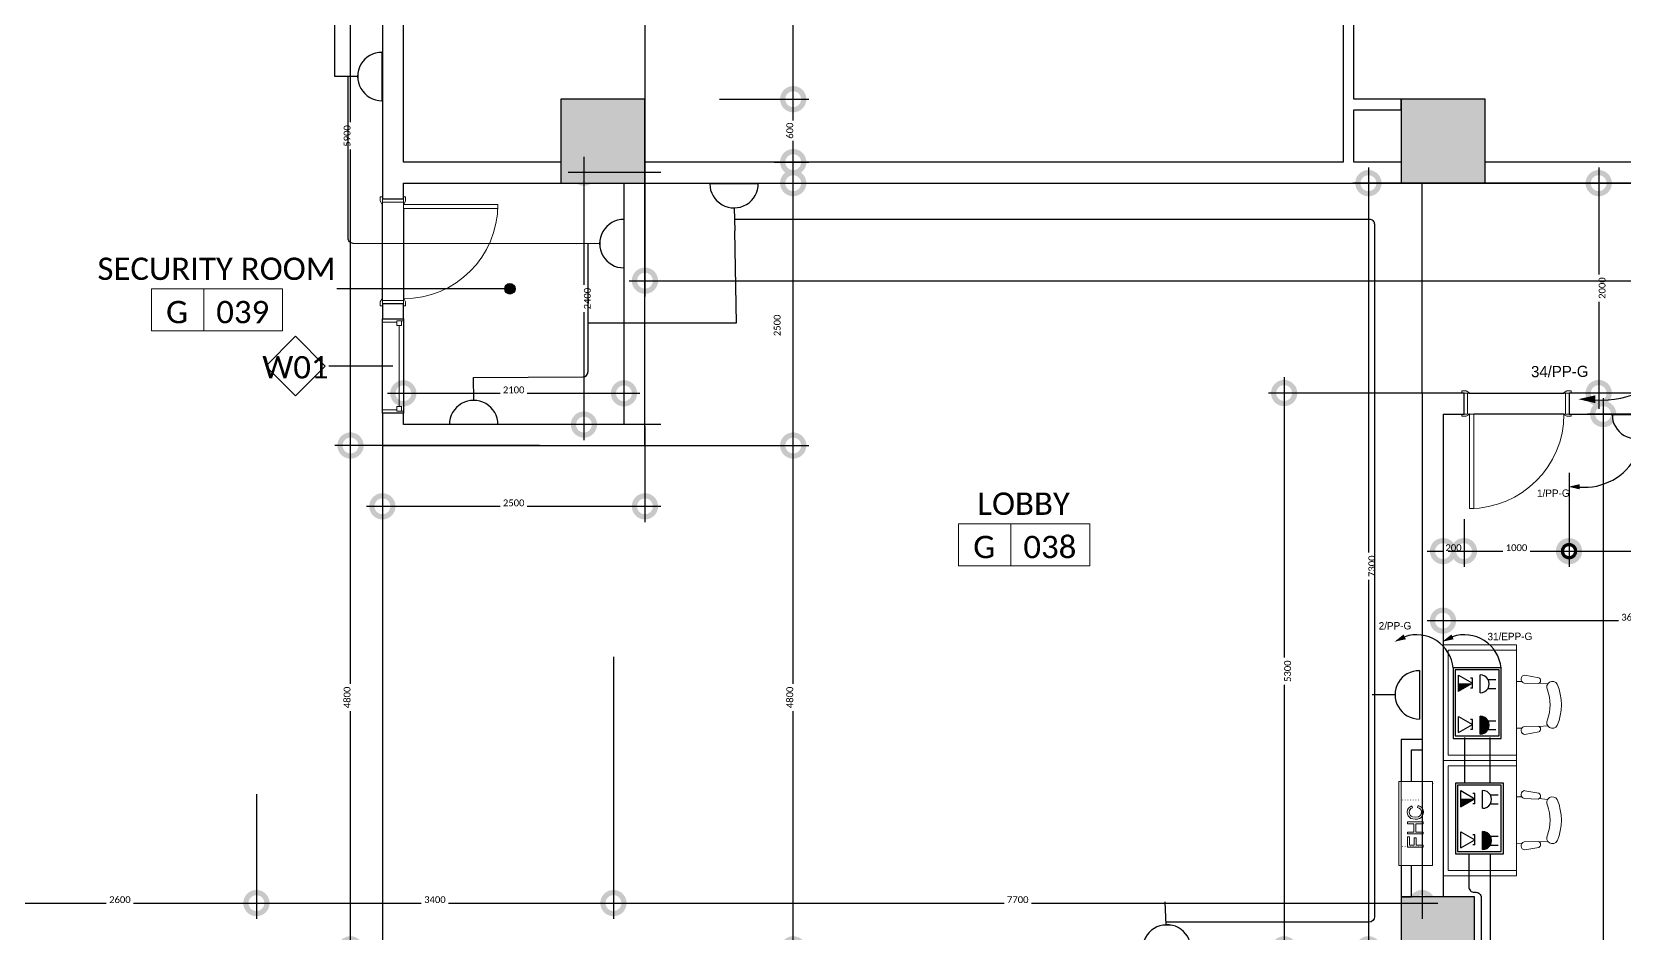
# Model space of a CAD drawing. Header units: metres. Extents: x 15.7 to 112.1, y 4.7 to 71.5.
# Drawn here: x 59.46 to 74.62, y 51.1 to 59.69 of the extents above; entities that cross this region are included whole.
import ezdxf

# ---------------------------------------------------------------- set-up
doc = ezdxf.new("R2010")
doc.units = ezdxf.units.M
doc.set_wipeout_variables(frame=1)
doc.linetypes.add('ECG_Line-Ptrn-Sold', pattern=[9144.001, 9144, -0.001])
doc.layers.get('0').update_dxf_attribs({"color": 3})
for name, color, linetype in [('00', 252, 'Continuous'), ('E-SOCKET', 3, 'Continuous'), ('EL. BLOCK', 3, 'Continuous'), ('PW', 4, 'Continuous')]:
    doc.layers.add(name, color=color, linetype=linetype)
for name, color, linetype, lineweight in [('03-A-XR-GF$0$A-FURN', 55, 'Continuous', 5), ('A-DIM', 7, 'Continuous', 5), ('A-DOOR', 5, 'Continuous', 5), ('A-SYMB-WIN', 7, 'ECG_Line-Ptrn-Sold', 13), ('A-TEXT', 7, 'ECG_Line-Ptrn-Sold', 13), ('A-WIN', 4, 'ECG_Line-Ptrn-Sold', 5), ('M-EQPT', 1, 'Continuous', 9)]:
    doc.layers.add(name, color=color, linetype=linetype, lineweight=lineweight)
doc.styles.add('Calibri', font='calibri.ttf', dxfattribs={"height": 0.212639})
doc.dimstyles.new('ECG_Dimn-Detl-100', dxfattribs={"dimscale": 0.3048, "dimtxt": 0.25, "dimasz": 1.312336, "dimexe": 0.492126, "dimexo": 0.0625, "dimgap": 0, "dimtad": 1, "dimdec": 0, "dimlfac": 1000, "dimzin": 0, "dimdsep": 46, "dimtxsty": 'Calibri', "dimblk1": 'DOTSMALL', "dimblk2": 'DOTSMALL', "dimsah": 1, "dimcen": 0.09, "dimdle": 0.492126, "dimazin": 0, "dimtfac": 1, "dimtdec": 4, "dimtix": 1, "dimtmove": 0, "dimatfit": 3, "dimfxl": 0.492126, "dimfxlon": 1, "dimtvp": 1, "dimtolj": 1, "dimtzin": 0, "dimarcsym": 2})
doc.dimstyles.new('ECG_Dimn-Detl-100_1', dxfattribs={"dimscale": 0.3048, "dimtxt": 0.25, "dimasz": 1.312336, "dimexe": 0.492126, "dimexo": 0.0625, "dimgap": 0, "dimtad": 1, "dimdec": 0, "dimlfac": 1000, "dimzin": 0, "dimdsep": 46, "dimtxsty": 'Calibri', "dimblk1": 'DOTSMALL', "dimblk2": 'DOTSMALL', "dimsah": 1, "dimcen": 0.09, "dimdle": 0.492126, "dimazin": 0, "dimtfac": 1, "dimtdec": 4, "dimtix": 1, "dimtmove": 2, "dimatfit": 3, "dimfxl": 0.492126, "dimfxlon": 1, "dimtvp": 1, "dimtolj": 1, "dimtzin": 0, "dimarcsym": 2})
doc.dimstyles.new('ECG_Dimn-Detl-100_2', dxfattribs={"dimscale": 0.3048, "dimtxt": 0.25, "dimasz": 1.312336, "dimexe": 0.492126, "dimexo": 0.0625, "dimgap": 0, "dimtad": 1, "dimdec": 0, "dimlfac": 1000, "dimzin": 0, "dimdsep": 46, "dimtxsty": 'Calibri', "dimblk1": 'DOTSMALL', "dimblk2": 'DOTSMALL', "dimsah": 1, "dimcen": 0.09, "dimdle": 0.492126, "dimazin": 0, "dimtfac": 1, "dimtdec": 4, "dimtix": 1, "dimtmove": 0, "dimatfit": 3, "dimfxl": 0.492126, "dimfxlon": 1, "dimtvp": 1, "dimtolj": 1, "dimtzin": 0, "dimarcsym": 2})
doc.dimstyles.new('ECG_Dimn-Detl-100_3', dxfattribs={"dimscale": 0.3048, "dimtxt": 0.25, "dimasz": 0.82021, "dimexe": 0.492126, "dimexo": 0.0625, "dimgap": 0, "dimtad": 1, "dimdec": 0, "dimlfac": 1000, "dimzin": 0, "dimdsep": 46, "dimtxsty": 'Calibri', "dimblk1": 'DOTSMALL', "dimblk2": 'OBLIQUE', "dimsah": 1, "dimcen": 0.09, "dimdle": 0.492126, "dimazin": 0, "dimtfac": 1, "dimtdec": 4, "dimtix": 1, "dimtmove": 0, "dimatfit": 3, "dimfxl": 0.492126, "dimfxlon": 1, "dimtvp": 1, "dimtolj": 1, "dimtzin": 0, "dimarcsym": 2})

# ---------------------------------------------------------------- blocks, each defined once
blk = doc.blocks.new('ECG_ Door-Single Leaf-Gnrc - 1000x2200 mm-2066731-GROUND FLOOR PLAN')
at = {"layer": 'A-DOOR'}
for p, q in [((0.408, 1), (0.408, 0.1)), ((0.448, 1), (0.408, 1)), ((0.408, 0.1), (0.408, 1)), ((0.408, 1), (0.448, 1)), ((0.448, 0.1), (0.448, 1)), ((0.448, 1), (0.448, 0.1)), ((-0.48, 0.12), (-0.52, 0.12)), ((-0.52, 0.12), (-0.52, 0.1)), ((-0.5, 0.1), (-0.45, 0.1)), ((-0.468, 0.1), (-0.5, 0.1)), ((-0.454, 0.106), (-0.48, 0.12)), ((-0.468, -0.1), (-0.468, 0.1)), ((0.408, 0.1), (0.448, 0.1)), ((0.448, 0.1), (0.408, 0.1)), ((0.45, 0.1), (0.5, 0.1)), ((0.48, 0.12), (0.454, 0.106)), ((0.468, 0.1), (0.468, -0.1)), ((0.5, 0.1), (0.468, 0.1)), ((0.52, 0.12), (0.48, 0.12)), ((0.52, 0.1), (0.52, 0.12)), ((-0.52, -0.1), (-0.52, -0.12)), ((-0.52, -0.12), (-0.48, -0.12)), ((-0.45, -0.1), (-0.5, -0.1)), ((-0.5, -0.1), (-0.468, -0.1)), ((-0.48, -0.12), (-0.454, -0.106)), ((0.5, -0.1), (0.45, -0.1)), ((0.454, -0.106), (0.48, -0.12)), ((0.468, -0.1), (0.5, -0.1)), ((0.48, -0.12), (0.52, -0.12)), ((0.52, -0.12), (0.52, -0.1))]:
    blk.add_line(p, q, dxfattribs=at)
for centre, radius, start, end in [((0.448, 0.1), 0.9, 90, 180), ((-0.458, 0.099), 0.00806, 7.125, 60.2551), ((0.458, 0.099), 0.00806, 119.7449, 172.875), ((-0.458, -0.099), 0.00806, 299.7449, 352.875), ((0.458, -0.099), 0.00806, 187.125, 240.2551)]:
    blk.add_arc(centre, radius, start, end, dxfattribs=at)
blk = doc.blocks.new('ECG_ Door-Single Leaf-Gnrc - 1000x2200 mm-2067090-GROUND FLOOR PLAN')
at = {"layer": 'A-DOOR'}
for p, q in [((-0.52, 0.12), (-0.48, 0.12)), ((-0.52, 0.1), (-0.52, 0.12)), ((-0.45, 0.1), (-0.5, 0.1)), ((-0.5, 0.1), (-0.468, 0.1)), ((-0.48, 0.12), (-0.454, 0.106)), ((-0.468, 0.1), (-0.468, -0.1)), ((0.5, 0.1), (0.45, 0.1)), ((0.454, 0.106), (0.48, 0.12)), ((0.468, 0.1), (0.5, 0.1)), ((0.468, -0.1), (0.468, 0.1)), ((0.48, 0.12), (0.52, 0.12)), ((0.52, 0.12), (0.52, 0.1)), ((-0.52, -0.12), (-0.52, -0.1)), ((-0.48, -0.12), (-0.52, -0.12)), ((-0.5, -0.1), (-0.45, -0.1)), ((-0.468, -0.1), (-0.5, -0.1)), ((-0.454, -0.106), (-0.48, -0.12)), ((0.408, -0.1), (0.448, -0.1)), ((0.408, -1), (0.408, -0.1)), ((0.408, -0.1), (0.408, -1)), ((0.448, -0.1), (0.408, -0.1)), ((0.448, -0.1), (0.448, -1)), ((0.448, -1), (0.448, -0.1)), ((0.45, -0.1), (0.5, -0.1)), ((0.48, -0.12), (0.454, -0.106)), ((0.5, -0.1), (0.468, -0.1)), ((0.52, -0.12), (0.48, -0.12)), ((0.52, -0.1), (0.52, -0.12)), ((0.448, -1), (0.408, -1)), ((0.408, -1), (0.448, -1))]:
    blk.add_line(p, q, dxfattribs=at)
for centre, radius, start, end in [((-0.458, 0.099), 0.00806, 7.125, 60.2551), ((0.458, 0.099), 0.00806, 119.7449, 172.875), ((-0.458, -0.099), 0.00806, 299.7449, 352.875), ((0.448, -0.1), 0.9, 180, 270), ((0.458, -0.099), 0.00806, 187.125, 240.2551)]:
    blk.add_arc(centre, radius, start, end, dxfattribs=at)
blk = doc.blocks.new('M_Casement with Trim - 0915 x 1220mm-3214798-GROUND FLOOR PLAN')
at = {"layer": 'A-WIN'}
for p, q in [((-0.45, 0.1), (-0.43095, 0.1)), ((-0.43095, 0.03655), (-0.43095, 0.1)), ((-0.43095, 0.081), (-0.43095, 0.03655)), ((-0.43095, 0.081), (-0.3865, 0.081)), ((-0.43095, 0.03655), (-0.3865, 0.03655)), ((-0.43095, 0.03655), (-0.41825, 0.03655)), ((-0.41825, -0.1), (-0.41825, 0.03655)), ((-0.3865, 0.081), (-0.3865, 0.03655)), ((-0.3865, 0.058775), (0.3865, 0.058775)), ((0.3865, 0.081), (0.3865, 0.03655)), ((0.43095, 0.081), (0.3865, 0.081)), ((0.43095, 0.03655), (0.3865, 0.03655)), ((0.41825, 0.03655), (0.43095, 0.03655)), ((0.41825, 0.03655), (0.41825, -0.1)), ((0.43095, 0.03655), (0.43095, 0.1)), ((0.45, 0.1), (0.43095, 0.1)), ((0.43095, 0.081), (0.43095, 0.03655)), ((-0.41825, -0.1), (-0.45, -0.1)), ((0.41825, -0.1), (0.45, -0.1))]:
    blk.add_line(p, q, dxfattribs=at)
blk = doc.blocks.new('ECG_Hose Reel Cabinet-New - ECG_Hose Reel Cabinet-New-V96-GROUND FLOOR PLAN')
at = {"layer": 'M-EQPT'}
for p, q in [((-0.31, 0.02), (0.49, 0.02)), ((-0.31, 0), (-0.31, 0.02)), ((-0.31, 0.02), (-0.31, -0.3)), ((0.49, 0.02), (-0.31, 0.02)), ((0.49, 0), (-0.31, 0)), ((0.49, 0.02), (0.49, 0)), ((0.49, -0.3), (0.49, 0.02)), ((-0.037, -0.063), (-0.136, -0.063)), ((-0.136, -0.063), (-0.136, -0.21)), ((-0.133, -0.015), (-0.132, -0.015)), ((-0.133, -0.04), (-0.132, -0.04)), ((-0.132, -0.04), (-0.133, -0.04)), ((-0.133, -0.065), (-0.132, -0.065)), ((-0.132, -0.065), (-0.133, -0.065)), ((-0.133, -0.09), (-0.132, -0.09)), ((-0.132, -0.09), (-0.133, -0.09)), ((-0.133, -0.115), (-0.132, -0.115)), ((-0.132, -0.115), (-0.133, -0.115)), ((-0.133, -0.14), (-0.132, -0.14)), ((-0.132, -0.14), (-0.133, -0.14)), ((-0.132, -0.015), (-0.131, -0.015)), ((-0.132, -0.04), (-0.131, -0.04)), ((-0.132, -0.04), (-0.131, -0.04)), ((-0.132, -0.065), (-0.131, -0.065)), ((-0.132, -0.065), (-0.131, -0.065)), ((-0.132, -0.09), (-0.131, -0.09)), ((-0.132, -0.09), (-0.131, -0.09)), ((-0.132, -0.115), (-0.131, -0.115)), ((-0.132, -0.115), (-0.131, -0.115)), ((-0.132, -0.14), (-0.131, -0.14)), ((-0.132, -0.14), (-0.131, -0.14)), ((-0.117, -0.125), (-0.117, -0.081)), ((-0.117, -0.081), (-0.037, -0.081)), ((-0.048, -0.125), (-0.117, -0.125)), ((-0.117, -0.21), (-0.117, -0.144)), ((-0.117, -0.144), (-0.048, -0.144)), ((-0.048, -0.144), (-0.048, -0.125)), ((-0.037, -0.081), (-0.037, -0.063)), ((0.007, -0.063), (-0.011, -0.063)), ((-0.011, -0.063), (-0.011, -0.21)), ((0.007, -0.123), (0.007, -0.063)), ((0.086, -0.123), (0.007, -0.123)), ((0.007, -0.21), (0.007, -0.141)), ((0.007, -0.141), (0.086, -0.141)), ((0.104, -0.063), (0.086, -0.063)), ((0.086, -0.063), (0.086, -0.123)), ((0.086, -0.141), (0.086, -0.21)), ((0.104, -0.21), (0.104, -0.063)), ((0.132, -0.114), (0.129, -0.135)), ((0.129, -0.135), (0.131, -0.156)), ((0.138, -0.095), (0.132, -0.114)), ((0.149, -0.08), (0.138, -0.095)), ((0.148, -0.135), (0.153, -0.108)), ((0.153, -0.167), (0.148, -0.135)), ((0.163, -0.069), (0.149, -0.08)), ((0.153, -0.108), (0.159, -0.096)), ((0.159, -0.096), (0.169, -0.087)), ((0.18, -0.063), (0.163, -0.069)), ((0.169, -0.087), (0.182, -0.081)), ((0.199, -0.06), (0.18, -0.063)), ((0.182, -0.081), (0.198, -0.079)), ((0.198, -0.079), (0.212, -0.081)), ((0.219, -0.063), (0.199, -0.06)), ((0.212, -0.081), (0.223, -0.086)), ((0.236, -0.072), (0.219, -0.063)), ((0.223, -0.086), (0.232, -0.095)), ((0.232, -0.095), (0.238, -0.109)), ((0.248, -0.086), (0.236, -0.072)), ((0.238, -0.109), (0.256, -0.104)), ((0.256, -0.104), (0.248, -0.086)), ((0.312, -0.015), (0.311, -0.015)), ((0.312, -0.04), (0.311, -0.04)), ((0.312, -0.04), (0.311, -0.04)), ((0.312, -0.065), (0.311, -0.065)), ((0.312, -0.065), (0.311, -0.065)), ((0.312, -0.09), (0.311, -0.09)), ((0.312, -0.09), (0.311, -0.09)), ((0.312, -0.115), (0.311, -0.115)), ((0.312, -0.115), (0.311, -0.115)), ((0.312, -0.14), (0.311, -0.14)), ((0.312, -0.14), (0.311, -0.14)), ((0.312, -0.015), (0.313, -0.015)), ((0.312, -0.04), (0.313, -0.04)), ((0.313, -0.04), (0.312, -0.04)), ((0.312, -0.065), (0.313, -0.065)), ((0.313, -0.065), (0.312, -0.065)), ((0.312, -0.09), (0.313, -0.09)), ((0.313, -0.09), (0.312, -0.09)), ((0.312, -0.115), (0.313, -0.115)), ((0.313, -0.115), (0.312, -0.115)), ((0.312, -0.14), (0.313, -0.14)), ((0.313, -0.14), (0.312, -0.14)), ((0.49, -0.3), (-0.31, -0.3)), ((-0.136, -0.21), (-0.117, -0.21)), ((-0.132, -0.165), (-0.133, -0.165)), ((-0.132, -0.165), (-0.131, -0.165)), ((-0.011, -0.21), (0.007, -0.21)), ((0.086, -0.21), (0.104, -0.21)), ((0.131, -0.156), (0.137, -0.175)), ((0.137, -0.175), (0.147, -0.191)), ((0.147, -0.191), (0.16, -0.203)), ((0.161, -0.179), (0.153, -0.167)), ((0.16, -0.203), (0.177, -0.21)), ((0.171, -0.188), (0.161, -0.179)), ((0.183, -0.193), (0.171, -0.188)), ((0.177, -0.21), (0.198, -0.213)), ((0.196, -0.194), (0.183, -0.193)), ((0.212, -0.192), (0.196, -0.194)), ((0.198, -0.213), (0.219, -0.21)), ((0.225, -0.185), (0.212, -0.192)), ((0.219, -0.21), (0.237, -0.2)), ((0.234, -0.174), (0.225, -0.185)), ((0.24, -0.158), (0.234, -0.174)), ((0.237, -0.2), (0.25, -0.184)), ((0.259, -0.163), (0.24, -0.158)), ((0.25, -0.184), (0.259, -0.163)), ((0.312, -0.165), (0.311, -0.165)), ((0.313, -0.165), (0.312, -0.165))]:
    blk.add_line(p, q, dxfattribs=at)
at = {"layer": 'M-EQPT', "flags": 128}
for points in [[(-0.132, -0.015), (-0.132, -0.015), (-0.132, -0.015)], [(-0.132, -0.04), (-0.132, -0.04), (-0.132, -0.04)], [(-0.132, -0.04), (-0.132, -0.04), (-0.132, -0.04)], [(-0.132, -0.065), (-0.132, -0.065), (-0.132, -0.065)], [(-0.132, -0.065), (-0.132, -0.065), (-0.132, -0.065)], [(-0.132, -0.09), (-0.132, -0.09), (-0.132, -0.09)], [(-0.132, -0.09), (-0.132, -0.09), (-0.132, -0.09)], [(-0.132, -0.115), (-0.132, -0.115), (-0.132, -0.115)], [(-0.132, -0.115), (-0.132, -0.115), (-0.132, -0.115)], [(-0.132, -0.14), (-0.132, -0.14), (-0.132, -0.14)], [(-0.132, -0.14), (-0.132, -0.14), (-0.132, -0.14)], [(0.312, -0.015), (0.312, -0.015), (0.312, -0.015)], [(0.312, -0.04), (0.312, -0.04), (0.312, -0.04)], [(0.312, -0.04), (0.312, -0.04), (0.312, -0.04)], [(0.312, -0.065), (0.312, -0.065), (0.312, -0.065)], [(0.312, -0.065), (0.312, -0.065), (0.312, -0.065)], [(0.312, -0.09), (0.312, -0.09), (0.312, -0.09)], [(0.312, -0.09), (0.312, -0.09), (0.312, -0.09)], [(0.312, -0.115), (0.312, -0.115), (0.312, -0.115)], [(0.312, -0.115), (0.312, -0.115), (0.312, -0.115)], [(0.312, -0.14), (0.312, -0.14), (0.312, -0.14)], [(0.312, -0.14), (0.312, -0.14), (0.312, -0.14)], [(0.312, -0.142), (0.312, -0.142), (0.312, -0.142)], [(-0.132, -0.165), (-0.132, -0.165), (-0.132, -0.165)], [(0.312, -0.165), (0.312, -0.165), (0.312, -0.165)]]:
    blk.add_lwpolyline(points, dxfattribs=at)
at = {"layer": 'M-EQPT'}
blk.add_arc((0.47, -0.3), 0.0025, 180, 0, dxfattribs=at)
blk = doc.blocks.new('B806-B02 - CALL CENTER - FURN GROUND FLOOR_dwg_03-A-XR-GF$0$chair-3478261-GROUND FLOOR PLAN')
at = {"layer": '03-A-XR-GF$0$A-FURN'}
for p, q in [((22.193, -2.559), (22.061, -2.535)), ((21.982, -2.594), (22.027, -2.595)), ((22.188, -2.615), (22.054, -2.611)), ((22.199, -2.611), (22.278, -2.618)), ((22.188, -3.02), (22.054, -3.024)), ((22.199, -3.023), (22.278, -3.016)), ((21.982, -3.041), (22.027, -3.039)), ((22.193, -3.075), (22.061, -3.099))]:
    blk.add_line(p, q, dxfattribs=at)
for centre, radius, start, end in [((22.063, -2.573), 0.0384, 93.5132, 255.9932), ((22.182, -2.586), 0.0291, 282.2827, 67.7765), ((22.323, -2.648), 0.0542, 31.265, 209.6825), ((21.891, -2.817), 0.411, 339.7134, 20.2866), ((21.898, -2.817), 0.511, 337.2611, 22.7389), ((22.063, -3.061), 0.0384, 104.0068, 266.4868), ((22.182, -3.048), 0.0291, 292.2235, 77.7173), ((22.323, -2.986), 0.0542, 150.3175, 328.735)]:
    blk.add_arc(centre, radius, start, end, dxfattribs=at)
blk = doc.blocks.new('B806-B02 - CALL CENTER - FURN GROUND FLOOR_dwg-3278331-GROUND FLOOR PLAN')
at = {"layer": '03-A-XR-GF$0$A-FURN'}
for p, q in [((73.594, 52.897), (73.594, 53.697)), ((73.594, 51.797), (73.594, 52.597)), ((72.894, 51.647), (73.594, 51.647))]:
    blk.add_line(p, q, dxfattribs=at)
at = {"layer": '03-A-XR-GF$0$A-FURN', "flags": 128}
for points in [[(72.894, 53.847), (73.594, 53.847), (73.594, 52.747), (72.894, 52.747)], [(73.594, 52.797), (72.944, 52.797), (72.944, 53.797), (73.594, 53.797)], [(73.594, 51.647), (73.594, 52.747), (72.894, 52.747)], [(73.594, 51.697), (72.944, 51.697), (72.944, 52.697), (73.594, 52.697)]]:
    blk.add_lwpolyline(points, dxfattribs=at)
for p in [(51.612, 56.094), (51.612, 54.994)]:
    blk.add_blockref('B806-B02 - CALL CENTER - FURN GROUND FLOOR_dwg_03-A-XR-GF$0$chair-3478261-GROUND FLOOR PLAN', p)
blk = doc.blocks.new('ECG_G-Tag-Room - ECG_G-Tag-Room-Engl-1568319-GROUND FLOOR PLAN')
at = {"layer": 'A-TEXT'}
for p, q in [((-0.00625, 0), (-0.00625, -0.004)), ((0.00625, 0), (-0.00625, 0)), ((-0.00125, -0.004), (-0.00125, 0)), ((0.00625, 0), (0.00625, -0.004)), ((0.00625, -0.004), (-0.00625, -0.004))]:
    blk.add_line(p, q, dxfattribs=at)
blk = doc.blocks.new('ECG_A-Tag-Wndw - ECG_A-Tag-Wndw-131307-GROUND FLOOR PLAN')
at = {"layer": 'A-SYMB-WIN'}
for p, q in [((0, 0.00283), (-0.00283, 0)), ((0.00283, 0), (0, 0.00283)), ((-0.00283, 0), (0, -0.00283)), ((0, -0.00283), (0.00283, 0))]:
    blk.add_line(p, q, dxfattribs=at)
blk = doc.blocks.new('_DotSmall')
at = {"color": 0, "linetype": 'ByBlock', "const_width": 0.5}
blk.add_lwpolyline([(-0.0625, 0, 1), (0.0625, 0, 1)], format="xyb", close=True, dxfattribs=at)
blk = doc.blocks.new('_Oblique')
at = {"color": 0, "linetype": 'ByBlock', "lineweight": -2}
blk.add_line((-0.5, -0.5), (0.5, 0.5), dxfattribs=at)
blk = doc.blocks.new('SS')
at = {"color": 3}
blk.add_wipeout([(-0.231, 0), (-0.222, 0.062), (-0.202, 0.111), (-0.167, 0.159), (-0.126, 0.193), (-0.069, 0.22), (-0.025, 0.229), (0.05, 0.225), (0.112, 0.201), (0.155, 0.171), (0.195, 0.123), (0.218, 0.077), (0.229, 0.025), (0.229, 0)], dxfattribs=at)
at = {"layer": 'E-SOCKET', "color": 3}
for points in [[(0, 0.231), (-0.002, 0.449)], [(0.231, 0), (-0.231, 0)]]:
    blk.add_lwpolyline(points, dxfattribs=at)
blk.add_arc((0, 0), 0.231, 359.9102, 180.0898, dxfattribs=at)

msp = doc.modelspace()

# ---------------------------------------------------------------- hatches: boundary and pattern name
at = {"layer": '00'}
for points in [[(65.0939, 58.2473), (65.2939, 58.2473), (65.2939, 59.0473), (64.4939, 59.0473), (64.4939, 58.2473)], [(73.2939, 58.2473), (73.2939, 59.0473), (72.4939, 59.0473), (72.4939, 58.2473)], [(72.6939, 50.7473), (73.1939, 50.7473), (73.1939, 51.4473), (72.4939, 51.4473), (72.4939, 50.7473)]]:
    msp.add_hatch(color=256, dxfattribs=at).paths.add_polyline_path(points, flags=0)
h = msp.add_hatch(color=256, dxfattribs=at)
edge = h.paths.add_edge_path(flags=0)
edge.add_arc((64.0081, 57.2407), 0.05, 0, 360)
at = {"layer": 'E-SOCKET', "lineweight": -3, "ltscale": 0.05, "transparency": 33554658}
h = msp.add_hatch(color=1, dxfattribs=at)
h.dxf.hatch_style = 1
edge = h.paths.add_edge_path()
edge.add_line((73.2492, 52.9981), (73.2492, 53.1689))
edge.add_ellipse((73.2492, 53.0835), major_axis=(0.0604, -0.0604), ratio=1, start_angle=-45, end_angle=135, ccw=False)
h = msp.add_hatch(color=1, dxfattribs=at)
h.dxf.hatch_style = 1
edge = h.paths.add_edge_path()
edge.add_line((73.2707, 51.8981), (73.2707, 52.0689))
edge.add_ellipse((73.2707, 51.9835), major_axis=(0.0604, -0.0604), ratio=1, start_angle=-45, end_angle=135, ccw=False)
at = {"layer": 'EL. BLOCK', "linetype": 'ByBlock'}
h = msp.add_hatch(color=4, dxfattribs=at)
h.dxf.hatch_style = 1
h.paths.add_polyline_path([(73.1742, 53.4828), (73.0409, 53.4828), (73.0409, 53.4059)])
h = msp.add_hatch(color=4, dxfattribs=at)
h.dxf.hatch_style = 1
h.paths.add_polyline_path([(73.1958, 52.3828), (73.0624, 52.3828), (73.0624, 52.3059)])

# ---------------------------------------------------------------- linework, layer by layer
for points, format in [([(74.183, 56.1887, 0, 0.0753, 0), (74.3459, 56.1888, 0.0753, 0.0753, 0)], "xyseb"), ([(74.0887, 55.3546, 0, 0.05, 0), (74.1968, 55.3546, 0.05, 0.05, 0)], "xyseb"), ([(73.1404, 51.8574), (73.1404, 51.5414, 0.4142136), (73.1904, 51.4914), (73.2074, 51.4914, -0.4142136), (73.2574, 51.4414), (73.2574, 50.7649, -0.4142136), (73.2074, 50.7149), (73.16, 50.7149, 0.4142136), (73.11, 50.6649), (73.11, 50.3291)], "xyb")]:
    msp.add_lwpolyline(points, format=format)
at = {"elevation": 5.594}
msp.add_lwpolyline([(72.4318, 53.8785, 0, 0.05, 0), (72.5295, 53.9247, 0.05, 0.05, 0)], format="xyseb", dxfattribs=at)
at = {"color": 1, "elevation": 5.594}
msp.add_lwpolyline([(72.8869, 53.8785, 0, 0.05, 0), (72.9846, 53.9247, 0.05, 0.05, 0)], format="xyseb", dxfattribs=at)
at = {"color": 3}
msp.add_lwpolyline([(73.0996, 52.9642), (73.0996, 52.536)], dxfattribs=at)
at = {"color": 1}
for points in [[(73.34, 52.9642), (73.34, 52.536)], [(73.3415, 51.8574), (73.3415, 51.4914)], [(73.3415, 51.4914), (73.3415, 50.7121)]]:
    msp.add_lwpolyline(points, dxfattribs=at)
msp.add_arc((74.4123, 57.0224), 0.8417, 265.05007, 332.52041)
msp.add_arc((73.0968, 53.5921), 0.3521, 6.0268, 108.61281, dxfattribs=at)
at = {"layer": '00'}
for p, q in [((71.9439, 64.6473), (71.9439, 58.4473)), ((72.0439, 59.0473), (72.0439, 64.6473)), ((62.7937, 61.7473), (62.7937, 58.0973)), ((62.9937, 58.4473), (62.9937, 61.3473)), ((65.2939, 59.0473), (64.4939, 59.0473)), ((64.4939, 59.0473), (64.4939, 58.4473)), ((65.2939, 58.4473), (65.2939, 59.0473)), ((72.4939, 59.0473), (72.0439, 59.0473)), ((73.2939, 59.0473), (72.4939, 59.0473)), ((72.4939, 59.0473), (72.4939, 58.4473)), ((72.4939, 58.9473), (72.4939, 59.0473)), ((73.2939, 58.4473), (73.2939, 59.0473)), ((72.0439, 58.4473), (72.0439, 58.9473)), ((72.0439, 58.9473), (72.4939, 58.9473)), ((64.4939, 58.4473), (62.9937, 58.4473)), ((64.4939, 58.4473), (64.4939, 58.2473)), ((71.9439, 58.4473), (65.2939, 58.4473)), ((65.2939, 58.2473), (65.2939, 58.4473)), ((72.4939, 58.4473), (72.0439, 58.4473)), ((72.4939, 58.4473), (72.4939, 58.2473)), ((79.4439, 58.4473), (73.2939, 58.4473)), ((73.2939, 58.2473), (73.2939, 58.4473)), ((62.9937, 58.2473), (64.4939, 58.2473)), ((62.9937, 58.0973), (62.9937, 58.2473)), ((64.4939, 58.2473), (65.0939, 58.2473)), ((65.0939, 58.2473), (65.0939, 55.9473)), ((65.0939, 58.2473), (65.2939, 58.2473)), ((65.2939, 58.2473), (72.4939, 58.2473)), ((65.2939, 55.7473), (65.2939, 58.2473)), ((72.4939, 58.2473), (73.2939, 58.2473)), ((72.6939, 56.2473), (72.6939, 58.2473)), ((73.2939, 58.2473), (80.0939, 58.2473)), ((62.7937, 58.0973), (62.9937, 58.0973)), ((62.7937, 57.1473), (62.7937, 58.0473)), ((62.7937, 57.1473), (62.7937, 58.0473)), ((62.9937, 58.0473), (62.9937, 58.0453)), ((62.9937, 58.0473), (62.9937, 58.0453)), ((62.9937, 58.0053), (62.9937, 57.1473)), ((62.9937, 58.0053), (62.9937, 57.1473)), ((64.0081, 57.2407), (62.3598, 57.2402)), ((62.7937, 57.0973), (62.7937, 56.9548)), ((62.9937, 57.0973), (62.7937, 57.0973)), ((62.9937, 56.9548), (62.9937, 57.0973)), ((62.7937, 56.9548), (62.9937, 56.9548)), ((62.7937, 56.0548), (62.7937, 56.9548)), ((62.9937, 56.9548), (62.9937, 56.0548)), ((62.8937, 56.5048), (62.2842, 56.5048)), ((72.6939, 56.2473), (72.6939, 52.9473)), ((73.0939, 56.2473), (72.6939, 56.2473)), ((73.0939, 56.0473), (73.0939, 56.2473)), ((73.1439, 56.2473), (74.0439, 56.2473)), ((73.1439, 56.2473), (74.0439, 56.2473)), ((77.8939, 56.2473), (74.0939, 56.2473)), ((74.0939, 56.2473), (74.0939, 56.0473)), ((62.7937, 56.0548), (62.7937, 55.7473)), ((62.9937, 56.0548), (62.7937, 56.0548)), ((62.9937, 55.9473), (62.9937, 56.0548)), ((72.8939, 56.0473), (73.0939, 56.0473)), ((72.8939, 56.0473), (72.8939, 51.4473)), ((73.1459, 56.0473), (73.1439, 56.0473)), ((73.1459, 56.0473), (73.1439, 56.0473)), ((74.0439, 56.0473), (73.1859, 56.0473)), ((74.0439, 56.0473), (73.1859, 56.0473)), ((74.0939, 56.0473), (77.8939, 56.0473)), ((65.0939, 55.9473), (62.9937, 55.9473)), ((62.7937, 55.7473), (65.2939, 55.7473)), ((62.7937, 55.7473), (62.7937, 50.0473)), ((72.6939, 52.9473), (72.4939, 52.9473)), ((72.4939, 52.9473), (72.4939, 52.5473)), ((72.5939, 52.5473), (72.5939, 52.8473)), ((72.5939, 52.8473), (72.6939, 52.8473)), ((72.6939, 52.8473), (72.6939, 52.5473)), ((72.4939, 51.7473), (72.4939, 51.4473)), ((72.5939, 51.4473), (72.5939, 51.7473)), ((72.6939, 51.7473), (72.6939, 51.4473)), ((72.6939, 51.4473), (72.4939, 51.4473)), ((72.4939, 51.4473), (72.4939, 50.9473)), ((72.4939, 51.4473), (72.5939, 51.4473)), ((72.8939, 51.4473), (72.6939, 51.4473)), ((73.1939, 51.4473), (72.8939, 51.4473)), ((73.1939, 50.7473), (73.1939, 51.4473))]:
    msp.add_line(p, q, dxfattribs=at)
msp.add_circle((64.0081, 57.2407), 0.05, dxfattribs=at)
at = {"layer": 'E-SOCKET', "color": 3}
for p, q in [((73.2492, 53.3909), (73.2492, 53.5617)), ((73.3233, 53.5189), (73.3983, 53.5189)), ((73.3233, 53.4337), (73.3979, 53.4337)), ((73.2492, 52.9979), (73.2492, 53.1687)), ((73.3233, 53.1259), (73.3983, 53.1259)), ((73.3233, 53.0407), (73.3979, 53.0407)), ((73.2708, 52.2909), (73.2708, 52.4617)), ((73.3449, 52.4189), (73.4198, 52.4189)), ((73.3449, 52.3337), (73.4195, 52.3337)), ((73.2708, 51.8979), (73.2708, 52.0687)), ((73.3449, 52.0259), (73.4198, 52.0259)), ((73.3449, 51.9407), (73.4195, 51.9407))]:
    msp.add_line(p, q, dxfattribs=at)
for points in [[(73.4469, 53.6291), (72.9918, 53.6291), (72.9918, 52.9574), (73.4469, 52.9574)], [(73.4685, 52.5291), (73.0134, 52.5291), (73.0134, 51.8574), (73.4685, 51.8574)]]:
    msp.add_lwpolyline(points, close=True, dxfattribs=at)
at = {"layer": 'E-SOCKET', "color": 3, "ltscale": 1000}
for points in [[(73.4274, 53.6114), (73.0101, 53.6114), (73.0101, 52.9801), (73.4274, 52.9801)], [(73.449, 52.5114), (73.0317, 52.5114), (73.0317, 51.8801), (73.449, 51.8801)]]:
    msp.add_lwpolyline(points, close=True, dxfattribs=at)
at = {"layer": 'E-SOCKET', "color": 3}
for centre in [(73.2492, 53.4763), (73.2492, 53.0833), (73.2708, 52.3763), (73.2708, 51.9833)]:
    msp.add_ellipse(centre, major_axis=(0.0604, -0.0604), ratio=1, start_param=-0.7853982, end_param=2.3561945, dxfattribs=at)
at = {"layer": 'PW', "color": 4}
for p, q in [((73.0416, 53.4047), (73.0416, 53.5587)), ((73.1742, 53.5309), (73.1557, 53.5309)), ((73.1742, 53.4348), (73.1742, 53.5309)), ((73.0409, 53.4059), (73.1742, 53.4828)), ((73.1742, 53.4348), (73.1557, 53.4348)), ((73.0409, 53.0132), (73.1742, 53.0902)), ((73.0414, 53.0129), (73.0414, 53.1669)), ((73.1742, 53.1382), (73.1557, 53.1382)), ((73.1742, 53.0421), (73.1742, 53.1382)), ((73.1742, 53.0421), (73.1557, 53.0421)), ((73.0624, 52.3059), (73.0624, 52.4598)), ((73.0624, 52.3059), (73.1958, 52.3828)), ((73.1958, 52.4309), (73.1773, 52.4309)), ((73.1958, 52.3348), (73.1773, 52.3348)), ((73.1958, 52.3348), (73.1958, 52.4309)), ((73.0624, 51.9132), (73.0624, 52.0672)), ((73.1958, 52.0382), (73.1773, 52.0382)), ((73.1958, 51.9421), (73.1958, 52.0382)), ((73.0624, 51.9132), (73.1958, 51.9902)), ((73.1958, 51.9421), (73.1773, 51.9421))]:
    msp.add_line(p, q, dxfattribs=at)
for points in [[(73.0409, 53.5598), (73.1742, 53.4828)], [(73.0409, 53.1671), (73.1742, 53.0902)], [(73.0624, 52.4598), (73.1958, 52.3828)], [(73.0624, 52.0671), (73.1958, 51.9902)]]:
    msp.add_lwpolyline(points, dxfattribs=at)

# ---------------------------------------------------------------- block references
at = {"layer": '00'}
for name, p, rotation in [('ECG_ Door-Single Leaf-Gnrc - 1000x2200 mm-2067090-GROUND FLOOR PLAN', (62.8937, 57.5973), 89.9999999999995), ('M_Casement with Trim - 0915 x 1220mm-3214798-GROUND FLOOR PLAN', (62.8937, 56.5048), 269.9999999999995), ('ECG_ Door-Single Leaf-Gnrc - 1000x2200 mm-2066731-GROUND FLOOR PLAN', (73.5939, 56.1473), 180), ('ECG_Hose Reel Cabinet-New - ECG_Hose Reel Cabinet-New-V96-GROUND FLOOR PLAN', (72.4939, 52.0573), 89.99999999999955)]:
    msp.add_blockref(name, p, dxfattribs=dict(at, rotation=rotation))
at = {"layer": '00', "xscale": 99.99999999999993, "yscale": 99.99999999999993, "zscale": 99.99999999999993}
for name, p in [('ECG_G-Tag-Room - ECG_G-Tag-Room-Engl-1568319-GROUND FLOOR PLAN', (61.2184, 57.2402)), ('ECG_A-Tag-Wndw - ECG_A-Tag-Wndw-131307-GROUND FLOOR PLAN', (61.9654, 56.5048)), ('ECG_G-Tag-Room - ECG_G-Tag-Room-Engl-1568319-GROUND FLOOR PLAN', (68.9048, 55.0021))]:
    msp.add_blockref(name, p, dxfattribs=at)
at = {"layer": '00'}
msp.add_blockref('B806-B02 - CALL CENTER - FURN GROUND FLOOR_dwg-3278331-GROUND FLOOR PLAN', (0, 0), dxfattribs=at)

# ---------------------------------------------------------------- texts
for s, height, p in [('34/PP-G', 0.10662, (73.7325, 56.398)), ('1/PP-G', 0.07079, (73.7896, 55.257)), ('2/PP-G', 0.07079, (72.2816, 53.9936, 1.8899))]:
    msp.add_text(s, height=height, rotation=0.34512).set_placement(p)
at = {"color": 1}
msp.add_text('31/EPP-G', height=0.07079, rotation=0.34512, dxfattribs=at).set_placement((73.3177, 53.8918, 1.8899))
at = {"layer": '00', "attachment_point": 2, "line_spacing_factor": 1.156427, "style": 'Calibri'}
for s, insert, char_height, width in [('SECURITY ROOM', (61.2135, 57.5378), 0.212639, 2.751), ('\\fCalibri|b0|i0|c178|p34|;G', (60.838, 57.1252), 0.212639, 0.255), ('039', (61.4635, 57.1252), 0.21264, 0.612), ('W01', (61.9654, 56.5991), 0.21264, 0.765), ('LOBBY', (68.9, 55.2997), 0.21264, 1.068), ('038', (69.15, 54.8871), 0.21264, 0.612), ('\\fCalibri|b0|i0|c178|p34|;G', (68.5244, 54.8871), 0.212639, 0.255)]:
    msp.add_mtext(s, dxfattribs=dict(at, insert=insert, char_height=char_height, width=width))

# ---------------------------------------------------------------- dimensions: what is measured, and where the dimension line sits
at = {"layer": 'A-DIM'}
for base, p1, p2, override in [((62.4899, 61.6473), (62.6399, 55.7473), (62.3399, 61.6473), {"dimpost": '<>', "dimfxl": 5.907622}), ((66.7059, 61.3473), (66.5559, 59.0473), (66.5559, 61.3473), {"dimpost": '<>', "dimfxl": 2.3}), ((66.7059, 59.0473), (66.5559, 58.4473), (66.5559, 59.0473), {"dimpost": '<>', "dimfxl": 0.6}), ((64.7129, 55.9473), (64.8629, 58.3473), (64.8629, 55.9473), {"dimpost": '<>', "dimfxl": 2.4}), ((72.1837, 50.9473), (72.3337, 58.2473), (72.3337, 50.9473), {"dimpost": '<>', "dimfxl": 7.3}), ((74.3766, 56.2473), (74.5266, 58.2473), (74.5266, 56.2473), {"dimpost": '<>', "dimfxl": 2}), ((71.3812, 50.9473), (71.5312, 56.2473), (71.5312, 50.9473), {"dimpost": '<>', "dimfxl": 5.3}), ((74.419, 37.1473), (74.569, 56.0473), (74.569, 37.1473), {"dimpost": '<>', "dimfxl": 18.9}), ((62.4899, 55.7473), (62.6399, 50.9473), (62.6399, 55.7473), {"dimpost": '<>', "dimfxl": 4.8}), ((66.7059, 55.7473), (66.5559, 50.9473), (66.5559, 55.7473), {"dimpost": '<>', "dimfxl": 4.8})]:
    msp.add_linear_dim(base=base, p1=p1, p2=p2, angle=90, dimstyle='ECG_Dimn-Detl-100', override=override, dxfattribs=at).render()
msp.add_linear_dim(base=(66.7059, 58.2473), p1=(66.5559, 55.7473), p2=(66.5559, 58.2473), angle=90, location=(66.5531, 56.8925), text_rotation=90, dimstyle='ECG_Dimn-Detl-100_1', override={"dimpost": '<>', "dimfxl": 2.5}, dxfattribs=at).render()
for base, p1, p2, dimstyle, override in [((91.0939, 57.3177), (65.2939, 57.4677), (91.0939, 57.4677), 'ECG_Dimn-Detl-100', {"dimpost": '<>', "dimfxl": 25.8}), ((65.0939, 56.2449), (62.9937, 56.3949), (65.0939, 56.3949), 'ECG_Dimn-Detl-100', {"dimpost": '<>', "dimfxl": 2.100249}), ((65.2939, 55.1682), (62.7937, 55.3182), (65.2939, 55.3182), 'ECG_Dimn-Detl-100', {"dimpost": '<>', "dimfxl": 2.500249}), ((73.0939, 54.7411), (72.8939, 54.8911), (73.0939, 54.8911), 'ECG_Dimn-Detl-100_2', {"dimpost": '<>', "dimfxl": 0.2}), ((74.0939, 54.7411), (73.0939, 54.8911), (74.0939, 54.8911), 'ECG_Dimn-Detl-100_2', {"dimpost": '<>', "dimfxl": 1}), ((76.5439, 54.7411), (74.0939, 54.8911), (76.5439, 54.8911), 'ECG_Dimn-Detl-100_3', {"dimpost": '<>', "dimfxl": 2.45}), ((76.4939, 54.0789), (72.8939, 54.2289), (76.4939, 54.2289), 'ECG_Dimn-Detl-100', {"dimpost": '<>', "dimfxl": 3.6}), ((61.5939, 51.388), (58.9939, 51.238), (61.5939, 51.538), 'ECG_Dimn-Detl-100', {"dimpost": '<>', "dimfxl": 2.61725}), ((64.9939, 51.388), (61.5939, 51.538), (64.9939, 51.538), 'ECG_Dimn-Detl-100', {"dimpost": '<>', "dimfxl": 3.4}), ((72.6939, 51.388), (64.9939, 51.538), (72.6939, 51.538), 'ECG_Dimn-Detl-100', {"dimpost": '<>', "dimfxl": 7.7})]:
    msp.add_linear_dim(base=base, p1=p1, p2=p2, dimstyle=dimstyle, override=override, dxfattribs=at).render()

# ---------------------------------------------------------------- next in the draw order: block references
at = {"color": 1}
for p, rotation in [((62.7891, 59.264), 90), ((66.1421, 58.2426), 180.584899237003), ((65.0936, 57.6711), 90), ((74.7355, 56.0428), 180), ((72.6685, 53.3726), 90), ((70.2638, 50.9508), 1.74020293587673)]:
    msp.add_blockref('SS', p, dxfattribs=dict(at, rotation=rotation))
msp.add_blockref('SS', (63.6629, 55.9473), dxfattribs=at)

# ---------------------------------------------------------------- next in the draw order: linework, layer by layer
at = {"color": 3}
for points in [[(62.3406, 59.2625), (62.3406, 61.321, 0.4140341), (62.2406, 61.421), (55.0675, 61.4254), (55.0675, 55.4473, 0.4142136), (55.1675, 55.3473), (55.9439, 55.3473), (56.2157, 55.3473, -0.4126958), (56.3157, 55.2478), (56.329, 52.6871)], [(66.1465, 57.9029), (70.6462, 57.9049), (72.1907, 57.9049, -0.4142136), (72.2407, 57.8549), (72.2407, 51.2566, -0.4140291), (72.1907, 51.2066), (70.2555, 51.2054)]]:
    msp.add_lwpolyline(points, format="xyb", dxfattribs=at)
msp.add_lwpolyline([(63.6614, 56.3959), (64.7021, 56.4013, 0.4122151), (64.7519, 56.4512), (64.7539, 57.6702), (62.5161, 57.6738, -0.4142136), (62.4661, 57.7239), (62.4687, 59.2631)], format="xyb")
msp.add_lwpolyline([(66.1481, 57.7941), (66.1617, 56.9118), (64.7526, 56.9141)])
for centre, radius, start, end in [((74.241, 55.9081), 0.5588, 265.05007, 332.52041), ((72.6416, 53.5921), 0.3521, 6.0268, 108.61281)]:
    msp.add_arc(centre, radius, start, end)

doc.saveas('drawing.dxf')
